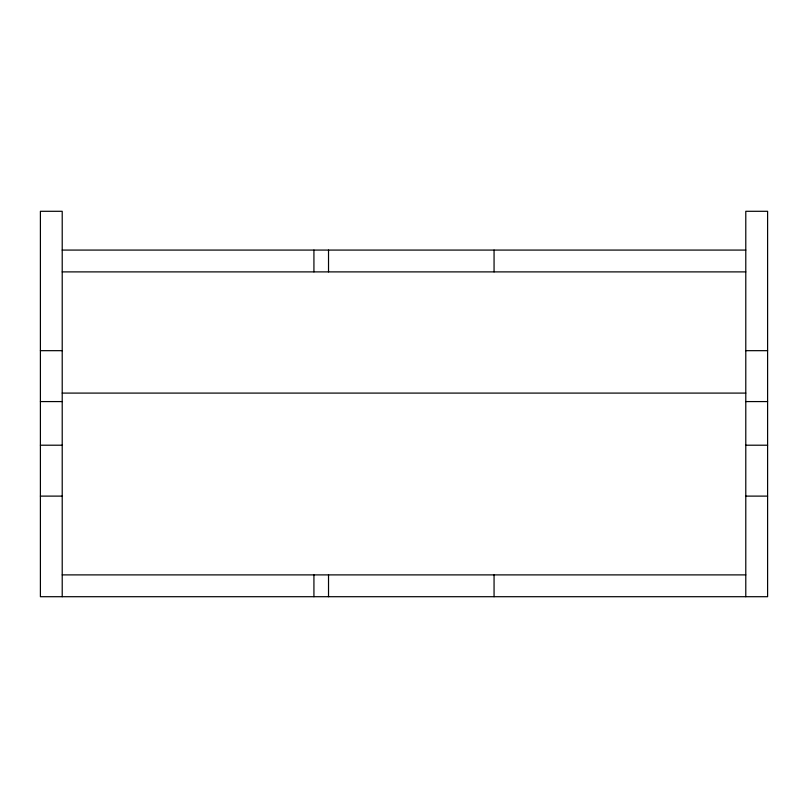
<?xml version="1.0" encoding="UTF-8"?>
<svg xmlns="http://www.w3.org/2000/svg" width="808" height="808" viewBox="0 0 808 808"><rect width="100%" height="100%" fill="white"/><g stroke="black" fill="none" stroke-linecap="round" stroke-linejoin="round"><path stroke-width="1.21" d="M62.216 250.076L745.784 250.076M62.216 271.892L745.784 271.892M40.4 350.672L62.216 350.672M745.784 350.672L767.6 350.672M62.216 393.092L745.784 393.092M40.4 401.576L62.216 401.576M745.784 401.576L767.6 401.576M40.4 445.208L62.216 445.208M745.784 445.208L767.6 445.208M40.4 496.112L62.216 496.112M745.784 496.112L767.6 496.112M62.216 574.892L745.784 574.892M745.784 596.708L745.784 211.292L767.6 211.292L767.6 596.708L40.4 596.708L40.4 211.292L62.216 211.292L62.216 596.708M494.062 250.076L494.062 271.892M494.062 574.892L494.062 596.708M328.523 250.076L328.523 271.892M328.523 574.892L328.523 596.708M313.928 250.076L313.928 271.892M313.928 574.892L313.928 596.708"/></g></svg>
